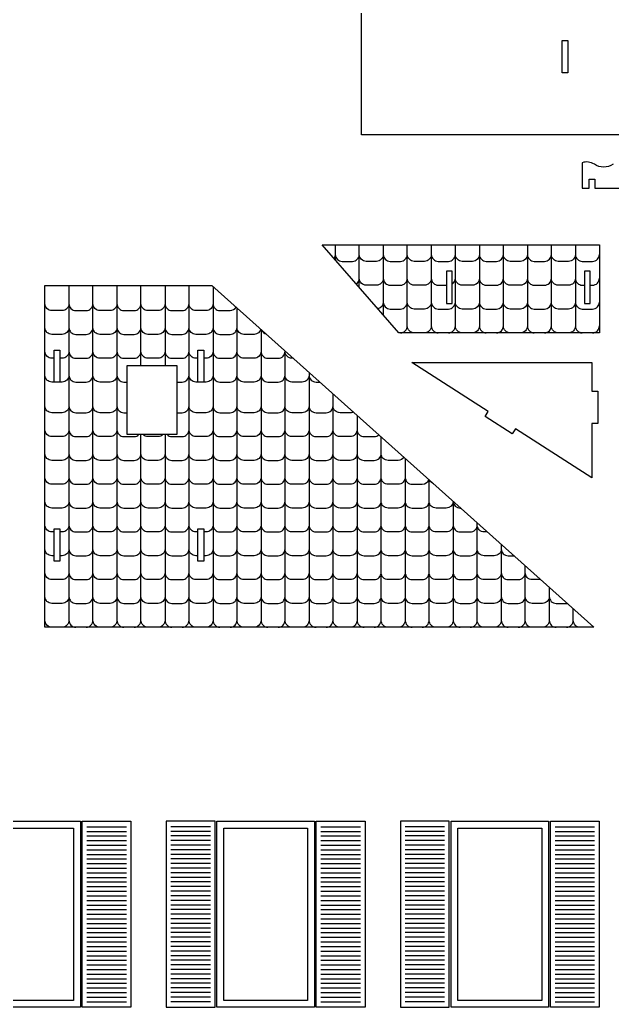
# Model space of a CAD drawing. Extents: x 9461 to 9920, y 969 to 1221.
# Drawn here: x 9688.3 to 9739.8, y 971.7 to 1057.4 of the extents above; entities that cross this region are included whole.
import ezdxf

# ---------------------------------------------------------------- set-up
doc = ezdxf.new("R2010")
doc.units = 0
doc.header["$MEASUREMENT"] = 0
doc.layers.add('LAYER_1', color=18, linetype='CONTINUOUS')

msp = doc.modelspace()

# ---------------------------------------------------------------- linework, layer by layer
at = {"layer": 'LAYER_1'}
for points in [[(9776.814, 1047.442), (9718.021, 1047.442), (9718.021, 1061.953), (9776.814, 1061.953)], [(9735.468, 1055.642), (9735.968, 1055.642), (9735.968, 1052.842), (9735.468, 1052.842)], [(9721.287, 1030.244), (9714.598, 1037.883), (9738.711, 1037.883), (9738.711, 1030.244)], [(9725.911, 1035.589), (9725.411, 1035.589), (9725.411, 1032.789), (9725.911, 1032.789)], [(9737.911, 1035.589), (9737.411, 1035.589), (9737.411, 1032.789), (9737.911, 1032.789)], [(9690.516, 1004.671), (9690.516, 1034.369), (9705.027, 1034.369), (9738.217, 1004.671)], [(9691.316, 1025.949), (9691.316, 1028.749), (9691.816, 1028.749), (9691.816, 1025.949)], [(9703.816, 1025.949), (9703.816, 1028.749), (9704.316, 1028.749), (9704.316, 1025.949)], [(9738.56, 1022.369), (9738.06, 1022.369), (9738.06, 1017.662), (9731.406, 1021.906), (9731.137, 1021.484), (9728.776, 1022.99), (9729.045, 1023.411), (9722.392, 1027.655), (9738.06, 1027.655), (9738.06, 1025.169), (9738.56, 1025.169)], [(9697.649, 1027.394), (9701.982, 1027.394), (9701.982, 1021.404), (9697.649, 1021.404)], [(9691.316, 1013.221), (9691.816, 1013.221), (9691.816, 1010.421), (9691.316, 1010.421)], [(9703.816, 1013.221), (9704.316, 1013.221), (9704.316, 1010.421), (9703.816, 1010.421)], [(9693.592, 987.821), (9693.592, 971.661), (9685.112, 971.661), (9685.112, 987.821)], [(9693.752, 987.821), (9697.992, 987.821), (9697.992, 971.661), (9693.752, 971.661)], [(9705.302, 987.821), (9701.062, 987.821), (9701.062, 971.661), (9705.302, 971.661)], [(9713.942, 987.821), (9713.942, 971.661), (9705.462, 971.661), (9705.462, 987.821)], [(9714.102, 987.821), (9718.342, 987.821), (9718.342, 971.661), (9714.102, 971.661)], [(9725.652, 987.821), (9721.412, 987.821), (9721.412, 971.661), (9725.652, 971.661)], [(9734.292, 987.821), (9734.292, 971.661), (9725.812, 971.661), (9725.812, 987.821)], [(9734.452, 987.821), (9738.692, 987.821), (9738.692, 971.661), (9734.452, 971.661)], [(9685.712, 987.221), (9692.992, 987.221), (9692.992, 972.261), (9685.712, 972.261)], [(9706.062, 987.221), (9713.342, 987.221), (9713.342, 972.261), (9706.062, 972.261)], [(9726.412, 987.221), (9733.692, 987.221), (9733.692, 972.261), (9726.412, 972.261)]]:
    msp.add_lwpolyline(points, close=True, dxfattribs=at)
for points in [[(9739.905, 1044.886, -0.300981), (9738.273, 1044.886, 0.236244), (9737.207, 1045.015), (9737.207, 1042.8), (9737.807, 1042.8), (9737.807, 1043.6), (9738.307, 1043.6), (9738.307, 1042.8), (9749.807, 1042.8)], [(9721.413, 1030.244, 0.414214), (9722.013, 1030.844), (9722.013, 1037.883)], [(9724.1, 1037.883), (9724.1, 1030.844, 0.414214), (9724.7, 1030.244)], [(9726.787, 1030.244, -0.414214), (9726.187, 1030.844), (9726.187, 1037.883)], [(9728.275, 1037.883), (9728.275, 1030.844, 0.414214), (9728.875, 1030.244)], [(9730.962, 1030.244, -0.414214), (9730.362, 1030.844), (9730.362, 1037.883)], [(9732.449, 1037.883), (9732.449, 1030.844, -0.414214), (9731.849, 1030.244)], [(9733.937, 1030.244, 0.414214), (9734.537, 1030.844), (9734.537, 1037.883)], [(9736.624, 1037.883), (9736.624, 1030.844, -0.414214), (9736.024, 1030.244)], [(9715.751, 1037.054, -0.159509), (9715.635, 1036.699)], [(9715.751, 1037.054, 0.414214), (9716.351, 1036.454), (9717.238, 1036.454, 0.414214), (9717.838, 1037.054)], [(9719.926, 1037.054, -0.414214), (9719.326, 1036.454), (9718.438, 1036.454, -0.414214), (9717.838, 1037.054)], [(9719.926, 1037.054, 0.414214), (9720.526, 1036.454), (9721.413, 1036.454, 0.414214), (9722.013, 1037.054)], [(9724.1, 1037.054, -0.414214), (9723.5, 1036.454), (9722.613, 1036.454, -0.414214), (9722.013, 1037.054)], [(9724.1, 1037.054, 0.414214), (9724.7, 1036.454), (9725.587, 1036.454, 0.414214), (9726.187, 1037.054)], [(9728.275, 1037.054, -0.414214), (9727.675, 1036.454), (9726.787, 1036.454, -0.414214), (9726.187, 1037.054)], [(9728.275, 1037.054, 0.414214), (9728.875, 1036.454), (9729.762, 1036.454, 0.414214), (9730.362, 1037.054)], [(9732.449, 1037.054, -0.414214), (9731.849, 1036.454), (9730.962, 1036.454, -0.414214), (9730.362, 1037.054)], [(9732.449, 1037.054, 0.414214), (9733.049, 1036.454), (9733.937, 1036.454, 0.414214), (9734.537, 1037.054)], [(9736.624, 1037.054, -0.414214), (9736.024, 1036.454), (9735.137, 1036.454, -0.414214), (9734.537, 1037.054)], [(9736.624, 1037.054, 0.414214), (9737.224, 1036.454), (9738.111, 1036.454, 0.414214), (9738.711, 1037.054)], [(9717.573, 1034.486, 0.249891), (9717.838, 1034.984)], [(9719.926, 1034.984, -0.414214), (9719.326, 1034.384), (9718.438, 1034.384, -0.414214), (9717.838, 1034.984)], [(9719.926, 1034.984, 0.414214), (9720.526, 1034.384), (9721.413, 1034.384, 0.414214), (9722.013, 1034.984)], [(9724.1, 1034.984, -0.414214), (9723.5, 1034.384), (9722.613, 1034.384, -0.414214), (9722.013, 1034.984)], [(9724.1, 1034.984, 0.414214), (9724.7, 1034.384), (9725.411, 1034.384)], [(9725.911, 1034.478, 0.255564), (9726.187, 1034.984)], [(9728.275, 1034.984, -0.414214), (9727.675, 1034.384), (9726.787, 1034.384, -0.414214), (9726.187, 1034.984)], [(9728.275, 1034.984, 0.414214), (9728.875, 1034.384), (9729.762, 1034.384, 0.414214), (9730.362, 1034.984)], [(9732.449, 1034.984, -0.414214), (9731.849, 1034.384), (9730.962, 1034.384, -0.414214), (9730.362, 1034.984)], [(9732.449, 1034.984, 0.414214), (9733.049, 1034.384), (9733.937, 1034.384, 0.414214), (9734.537, 1034.984)], [(9736.624, 1034.984, -0.414214), (9736.024, 1034.384), (9735.137, 1034.384, -0.414214), (9734.537, 1034.984)], [(9736.624, 1034.984, 0.414214), (9737.224, 1034.384), (9737.411, 1034.384)], [(9737.911, 1034.384), (9738.111, 1034.384, 0.414214), (9738.711, 1034.984)], [(9692.603, 1034.369), (9692.603, 1005.271, 0.414214), (9693.203, 1004.671)], [(9695.29, 1004.671, -0.414214), (9694.69, 1005.271), (9694.69, 1034.369)], [(9696.778, 1034.369), (9696.778, 1005.271, 0.414214), (9697.378, 1004.671)], [(9703.639, 1004.671, -0.414214), (9703.039, 1005.271), (9703.039, 1034.369)], [(9705.127, 1034.28), (9705.127, 1005.271, 0.414214), (9705.727, 1004.671)], [(9692.603, 1032.781, -0.414214), (9692.003, 1032.181), (9691.116, 1032.181, -0.414214), (9690.516, 1032.781)], [(9692.603, 1032.781, 0.414214), (9693.203, 1032.181), (9694.09, 1032.181, 0.414214), (9694.69, 1032.781)], [(9696.778, 1032.781, -0.414214), (9696.178, 1032.181), (9695.29, 1032.181, -0.414214), (9694.69, 1032.781)], [(9696.778, 1032.781, 0.414214), (9697.378, 1032.181), (9698.265, 1032.181, 0.414214), (9698.865, 1032.781)], [(9700.952, 1032.781, -0.414214), (9700.352, 1032.181), (9699.465, 1032.181, -0.414214), (9698.865, 1032.781)], [(9700.952, 1032.781, 0.414214), (9701.552, 1032.181), (9702.439, 1032.181, 0.414214), (9703.039, 1032.781)], [(9705.127, 1032.781, -0.414214), (9704.527, 1032.181), (9703.639, 1032.181, -0.414214), (9703.039, 1032.781)], [(9705.127, 1032.781, 0.414214), (9705.727, 1032.181), (9706.614, 1032.181, 0.26914), (9707.135, 1032.483)], [(9719.926, 1032.914, -0.349089), (9719.461, 1032.329)], [(9719.926, 1032.914, 0.414214), (9720.526, 1032.314), (9721.413, 1032.314, 0.414214), (9722.013, 1032.914)], [(9724.1, 1032.914, -0.414214), (9723.5, 1032.314), (9722.613, 1032.314, -0.414214), (9722.013, 1032.914)], [(9724.1, 1032.914, 0.414214), (9724.7, 1032.314), (9725.587, 1032.314, 0.414214), (9726.187, 1032.914)], [(9728.275, 1032.914, -0.414214), (9727.675, 1032.314), (9726.787, 1032.314, -0.414214), (9726.187, 1032.914)], [(9728.275, 1032.914, 0.414214), (9728.875, 1032.314), (9729.762, 1032.314, 0.414214), (9730.362, 1032.914)], [(9732.449, 1032.914, -0.414214), (9731.849, 1032.314), (9730.962, 1032.314, -0.414214), (9730.362, 1032.914)], [(9732.449, 1032.914, 0.414214), (9733.049, 1032.314), (9733.937, 1032.314, 0.414214), (9734.537, 1032.914)], [(9736.624, 1032.914, -0.414214), (9736.024, 1032.314), (9735.137, 1032.314, -0.414214), (9734.537, 1032.914)], [(9736.624, 1032.914, 0.414214), (9737.224, 1032.314), (9738.111, 1032.314, 0.414214), (9738.711, 1032.914)], [(9706.614, 1004.671, 0.414214), (9707.214, 1005.271), (9707.214, 1032.412)], [(9692.603, 1030.711, -0.414214), (9692.003, 1030.111), (9691.116, 1030.111, -0.414214), (9690.516, 1030.711)], [(9692.603, 1030.711, 0.414214), (9693.203, 1030.111), (9694.09, 1030.111, 0.414214), (9694.69, 1030.711)], [(9696.778, 1030.711, -0.414214), (9696.178, 1030.111), (9695.29, 1030.111, -0.414214), (9694.69, 1030.711)], [(9696.778, 1030.711, 0.414214), (9697.378, 1030.111), (9698.265, 1030.111, 0.414214), (9698.865, 1030.711)], [(9700.952, 1030.711, -0.414214), (9700.352, 1030.111), (9699.465, 1030.111, -0.414214), (9698.865, 1030.711)], [(9700.952, 1030.711, 0.414214), (9701.552, 1030.111), (9702.439, 1030.111, 0.414214), (9703.039, 1030.711)], [(9705.127, 1030.711, -0.414214), (9704.527, 1030.111), (9703.639, 1030.111, -0.414214), (9703.039, 1030.711)], [(9705.127, 1030.711, 0.414214), (9705.727, 1030.111), (9706.614, 1030.111, 0.414214), (9707.214, 1030.711)], [(9709.282, 1030.561, -0.342363), (9708.701, 1030.111), (9707.814, 1030.111, -0.414214), (9707.214, 1030.711)], [(9709.301, 1030.544), (9709.301, 1005.271, 0.414214), (9709.901, 1004.671)], [(9709.334, 1030.515, 0.260244), (9709.77, 1030.125)], [(9722.613, 1030.244, -0.414214), (9722.013, 1030.844)], [(9724.1, 1030.844, -0.414214), (9723.5, 1030.244)], [(9725.587, 1030.244, 0.414214), (9726.187, 1030.844)], [(9728.275, 1030.844, -0.414214), (9727.675, 1030.244)], [(9729.762, 1030.244, 0.414214), (9730.362, 1030.844)], [(9732.449, 1030.844, 0.414214), (9733.049, 1030.244)], [(9735.137, 1030.244, -0.414214), (9734.537, 1030.844)], [(9736.624, 1030.844, 0.414214), (9737.224, 1030.244)], [(9738.111, 1030.244, 0.414214), (9738.711, 1030.844)], [(9691.316, 1028.041), (9691.116, 1028.041, -0.414214), (9690.516, 1028.641)], [(9692.603, 1028.641, -0.414214), (9692.003, 1028.041), (9691.816, 1028.041)], [(9692.603, 1028.641, 0.414214), (9693.203, 1028.041), (9694.09, 1028.041, 0.414214), (9694.69, 1028.641)], [(9696.778, 1028.641, -0.414214), (9696.178, 1028.041), (9695.29, 1028.041, -0.414214), (9694.69, 1028.641)], [(9696.778, 1028.641, 0.414214), (9697.378, 1028.041), (9698.265, 1028.041, 0.414214), (9698.865, 1028.641)], [(9700.952, 1028.641, -0.414214), (9700.352, 1028.041), (9699.465, 1028.041, -0.414214), (9698.865, 1028.641)], [(9700.952, 1028.641, 0.414214), (9701.552, 1028.041), (9702.439, 1028.041, 0.414214), (9703.039, 1028.641)], [(9703.816, 1028.041), (9703.639, 1028.041, -0.414214), (9703.039, 1028.641)], [(9705.127, 1028.641, -0.414214), (9704.527, 1028.041), (9704.316, 1028.041)], [(9705.127, 1028.641, 0.414214), (9705.727, 1028.041), (9706.614, 1028.041, 0.414214), (9707.214, 1028.641)], [(9709.301, 1028.641, -0.414214), (9708.701, 1028.041), (9707.814, 1028.041, -0.414214), (9707.214, 1028.641)], [(9709.301, 1028.641, 0.414214), (9709.901, 1028.041), (9710.789, 1028.041, 0.414214), (9711.389, 1028.641)], [(9710.789, 1004.671, 0.414214), (9711.389, 1005.271), (9711.389, 1028.677)], [(9712.1, 1028.041), (9711.989, 1028.041, -0.414214), (9711.389, 1028.641)], [(9713.476, 1026.809), (9713.476, 1005.271, -0.414214), (9712.876, 1004.671)], [(9691.316, 1025.971), (9691.116, 1025.971, -0.414214), (9690.516, 1026.571)], [(9692.603, 1026.571, -0.414214), (9692.003, 1025.971), (9691.816, 1025.971)], [(9692.603, 1026.571, 0.414214), (9693.203, 1025.971), (9694.09, 1025.971, 0.414214), (9694.69, 1026.571)], [(9696.778, 1026.571, -0.414214), (9696.178, 1025.971), (9695.29, 1025.971, -0.414214), (9694.69, 1026.571)], [(9696.778, 1026.571, 0.414214), (9697.378, 1025.971), (9697.649, 1025.971)], [(9701.982, 1025.971), (9702.439, 1025.971, 0.414214), (9703.039, 1026.571)], [(9703.816, 1025.971), (9703.639, 1025.971, -0.414214), (9703.039, 1026.571)], [(9705.127, 1026.571, -0.414214), (9704.527, 1025.971), (9704.316, 1025.971)], [(9705.127, 1026.571, 0.414214), (9705.727, 1025.971), (9706.614, 1025.971, 0.414214), (9707.214, 1026.571)], [(9709.301, 1026.571, -0.414214), (9708.701, 1025.971), (9707.814, 1025.971, -0.414214), (9707.214, 1026.571)], [(9709.301, 1026.571, 0.414214), (9709.901, 1025.971), (9710.789, 1025.971, 0.414214), (9711.389, 1026.571)], [(9713.476, 1026.571, -0.414214), (9712.876, 1025.971), (9711.989, 1025.971, -0.414214), (9711.389, 1026.571)], [(9713.476, 1026.571, 0.414214), (9714.076, 1025.971), (9714.413, 1025.971)], [(9714.963, 1004.671, 0.414214), (9715.563, 1005.271), (9715.563, 1024.941)], [(9692.603, 1023.901, -0.414214), (9692.003, 1023.301), (9691.116, 1023.301, -0.414214), (9690.516, 1023.901)], [(9692.603, 1023.901, 0.414214), (9693.203, 1023.301), (9694.09, 1023.301, 0.414214), (9694.69, 1023.901)], [(9696.778, 1023.901, -0.414214), (9696.178, 1023.301), (9695.29, 1023.301, -0.414214), (9694.69, 1023.901)], [(9696.778, 1023.901, 0.414214), (9697.378, 1023.301), (9697.649, 1023.301)], [(9701.982, 1023.301), (9702.439, 1023.301, 0.414214), (9703.039, 1023.901)], [(9705.127, 1023.901, -0.414214), (9704.527, 1023.301), (9703.639, 1023.301, -0.414214), (9703.039, 1023.901)], [(9705.127, 1023.901, 0.414214), (9705.727, 1023.301), (9706.614, 1023.301, 0.414214), (9707.214, 1023.901)], [(9709.301, 1023.901, -0.414214), (9708.701, 1023.301), (9707.814, 1023.301, -0.414214), (9707.214, 1023.901)], [(9709.301, 1023.901, 0.414214), (9709.901, 1023.301), (9710.789, 1023.301, 0.414214), (9711.389, 1023.901)], [(9713.476, 1023.901, -0.414214), (9712.876, 1023.301), (9711.989, 1023.301, -0.414214), (9711.389, 1023.901)], [(9713.476, 1023.901, 0.414214), (9714.076, 1023.301), (9714.963, 1023.301, 0.414214), (9715.563, 1023.901)], [(9717.323, 1023.366, -0.118653), (9717.05, 1023.301), (9716.163, 1023.301, -0.414214), (9715.563, 1023.901)], [(9717.65, 1023.074), (9717.65, 1005.271, 0.414214), (9718.25, 1004.671)], [(9692.603, 1021.831, -0.414214), (9692.003, 1021.231), (9691.116, 1021.231, -0.414214), (9690.516, 1021.831)], [(9692.603, 1021.831, 0.414214), (9693.203, 1021.231), (9694.09, 1021.231, 0.414214), (9694.69, 1021.831)], [(9696.778, 1021.831, -0.414214), (9696.178, 1021.231), (9695.29, 1021.231, -0.414214), (9694.69, 1021.831)], [(9696.778, 1021.831, 0.414214), (9697.378, 1021.231), (9698.265, 1021.231, 0.197346), (9698.687, 1021.404)], [(9701.13, 1021.404, 0.197346), (9701.552, 1021.231), (9702.439, 1021.231, 0.414214), (9703.039, 1021.831)], [(9705.127, 1021.831, -0.414214), (9704.527, 1021.231), (9703.639, 1021.231, -0.414214), (9703.039, 1021.831)], [(9705.127, 1021.831, 0.414214), (9705.727, 1021.231), (9706.614, 1021.231, 0.414214), (9707.214, 1021.831)], [(9709.301, 1021.831, -0.414214), (9708.701, 1021.231), (9707.814, 1021.231, -0.414214), (9707.214, 1021.831)], [(9709.301, 1021.831, 0.414214), (9709.901, 1021.231), (9710.789, 1021.231, 0.414214), (9711.389, 1021.831)], [(9713.476, 1021.831, -0.414214), (9712.876, 1021.231), (9711.989, 1021.231, -0.414214), (9711.389, 1021.831)], [(9713.476, 1021.831, 0.414214), (9714.076, 1021.231), (9714.963, 1021.231, 0.414214), (9715.563, 1021.831)], [(9717.65, 1021.831, -0.414214), (9717.05, 1021.231), (9716.163, 1021.231, -0.414214), (9715.563, 1021.831)], [(9717.65, 1021.831, 0.414214), (9718.25, 1021.231), (9719.138, 1021.231, 0.185005), (9719.539, 1021.384)], [(9699.465, 1004.671, -0.414214), (9698.865, 1005.271), (9698.865, 1021.404)], [(9700.774, 1021.404, -0.197346), (9700.352, 1021.231), (9699.465, 1021.231, -0.197346), (9699.043, 1021.404)], [(9700.952, 1021.404), (9700.952, 1005.271, 0.414214), (9701.552, 1004.671)], [(9720.338, 1004.671, -0.414214), (9719.738, 1005.271), (9719.738, 1021.206)], [(9692.603, 1019.761, -0.414214), (9692.003, 1019.161), (9691.116, 1019.161, -0.414214), (9690.516, 1019.761)], [(9692.603, 1019.761, 0.414214), (9693.203, 1019.161), (9694.09, 1019.161, 0.414214), (9694.69, 1019.761)], [(9696.778, 1019.761, -0.414214), (9696.178, 1019.161), (9695.29, 1019.161, -0.414214), (9694.69, 1019.761)], [(9696.778, 1019.761, 0.414214), (9697.378, 1019.161), (9698.265, 1019.161, 0.414214), (9698.865, 1019.761)], [(9700.952, 1019.761, -0.414214), (9700.352, 1019.161), (9699.465, 1019.161, -0.414214), (9698.865, 1019.761)], [(9700.952, 1019.761, 0.414214), (9701.552, 1019.161), (9702.439, 1019.161, 0.414214), (9703.039, 1019.761)], [(9705.127, 1019.761, -0.414214), (9704.527, 1019.161), (9703.639, 1019.161, -0.414214), (9703.039, 1019.761)], [(9705.127, 1019.761, 0.414214), (9705.727, 1019.161), (9706.614, 1019.161, 0.414214), (9707.214, 1019.761)], [(9709.301, 1019.761, -0.414214), (9708.701, 1019.161), (9707.814, 1019.161, -0.414214), (9707.214, 1019.761)], [(9709.301, 1019.761, 0.414214), (9709.901, 1019.161), (9710.789, 1019.161, 0.414214), (9711.389, 1019.761)], [(9713.476, 1019.761, -0.414214), (9712.876, 1019.161), (9711.989, 1019.161, -0.414214), (9711.389, 1019.761)], [(9713.476, 1019.761, 0.414214), (9714.076, 1019.161), (9714.963, 1019.161, 0.414214), (9715.563, 1019.761)], [(9717.65, 1019.761, -0.414214), (9717.05, 1019.161), (9716.163, 1019.161, -0.414214), (9715.563, 1019.761)], [(9717.65, 1019.761, 0.414214), (9718.25, 1019.161), (9719.138, 1019.161, 0.414214), (9719.738, 1019.761)], [(9721.725, 1019.428, -0.251013), (9721.225, 1019.161), (9720.338, 1019.161, -0.414214), (9719.738, 1019.761)], [(9721.825, 1019.338), (9721.825, 1005.271, -0.414214), (9721.225, 1004.671)], [(9692.603, 1017.691, -0.414214), (9692.003, 1017.091), (9691.116, 1017.091, -0.414214), (9690.516, 1017.691)], [(9692.603, 1017.691, 0.414214), (9693.203, 1017.091), (9694.09, 1017.091, 0.414214), (9694.69, 1017.691)], [(9696.778, 1017.691, -0.414214), (9696.178, 1017.091), (9695.29, 1017.091, -0.414214), (9694.69, 1017.691)], [(9696.778, 1017.691, 0.414214), (9697.378, 1017.091), (9698.265, 1017.091, 0.414214), (9698.865, 1017.691)], [(9700.952, 1017.691, -0.414214), (9700.352, 1017.091), (9699.465, 1017.091, -0.414214), (9698.865, 1017.691)], [(9700.952, 1017.691, 0.414214), (9701.552, 1017.091), (9702.439, 1017.091, 0.414214), (9703.039, 1017.691)], [(9705.127, 1017.691, -0.414214), (9704.527, 1017.091), (9703.639, 1017.091, -0.414214), (9703.039, 1017.691)], [(9705.127, 1017.691, 0.414214), (9705.727, 1017.091), (9706.614, 1017.091, 0.414214), (9707.214, 1017.691)], [(9709.301, 1017.691, -0.414214), (9708.701, 1017.091), (9707.814, 1017.091, -0.414214), (9707.214, 1017.691)], [(9709.301, 1017.691, 0.414214), (9709.901, 1017.091), (9710.789, 1017.091, 0.414214), (9711.389, 1017.691)], [(9713.476, 1017.691, -0.414214), (9712.876, 1017.091), (9711.989, 1017.091, -0.414214), (9711.389, 1017.691)], [(9713.476, 1017.691, 0.414214), (9714.076, 1017.091), (9714.963, 1017.091, 0.414214), (9715.563, 1017.691)], [(9717.65, 1017.691, -0.414214), (9717.05, 1017.091), (9716.163, 1017.091, -0.414214), (9715.563, 1017.691)], [(9717.65, 1017.691, 0.414214), (9718.25, 1017.091), (9719.138, 1017.091, 0.414214), (9719.738, 1017.691)], [(9721.825, 1017.691, -0.414214), (9721.225, 1017.091), (9720.338, 1017.091, -0.414214), (9719.738, 1017.691)], [(9721.825, 1017.691, 0.414214), (9722.425, 1017.091), (9723.312, 1017.091, 0.321837), (9723.881, 1017.499)], [(9723.312, 1004.671, 0.414214), (9723.912, 1005.271), (9723.912, 1017.471)], [(9724.289, 1017.134, -0.175897), (9723.984, 1017.407)], [(9692.603, 1015.621, -0.414214), (9692.003, 1015.021), (9691.116, 1015.021, -0.414214), (9690.516, 1015.621)], [(9692.603, 1015.621, 0.414214), (9693.203, 1015.021), (9694.09, 1015.021, 0.414214), (9694.69, 1015.621)], [(9696.778, 1015.621, -0.414214), (9696.178, 1015.021), (9695.29, 1015.021, -0.414214), (9694.69, 1015.621)], [(9696.778, 1015.621, 0.414214), (9697.378, 1015.021), (9698.265, 1015.021, 0.414214), (9698.865, 1015.621)], [(9700.952, 1015.621, -0.414214), (9700.352, 1015.021), (9699.465, 1015.021, -0.414214), (9698.865, 1015.621)], [(9700.952, 1015.621, 0.414214), (9701.552, 1015.021), (9702.439, 1015.021, 0.414214), (9703.039, 1015.621)], [(9705.127, 1015.621, -0.414214), (9704.527, 1015.021), (9703.639, 1015.021, -0.414214), (9703.039, 1015.621)], [(9705.127, 1015.621, 0.414214), (9705.727, 1015.021), (9706.614, 1015.021, 0.414214), (9707.214, 1015.621)], [(9709.301, 1015.621, -0.414214), (9708.701, 1015.021), (9707.814, 1015.021, -0.414214), (9707.214, 1015.621)], [(9709.301, 1015.621, 0.414214), (9709.901, 1015.021), (9710.789, 1015.021, 0.414214), (9711.389, 1015.621)], [(9713.476, 1015.621, -0.414214), (9712.876, 1015.021), (9711.989, 1015.021, -0.414214), (9711.389, 1015.621)], [(9713.476, 1015.621, 0.414214), (9714.076, 1015.021), (9714.963, 1015.021, 0.414214), (9715.563, 1015.621)], [(9717.65, 1015.621, -0.414214), (9717.05, 1015.021), (9716.163, 1015.021, -0.414214), (9715.563, 1015.621)], [(9717.65, 1015.621, 0.414214), (9718.25, 1015.021), (9719.138, 1015.021, 0.414214), (9719.738, 1015.621)], [(9721.825, 1015.621, -0.414214), (9721.225, 1015.021), (9720.338, 1015.021, -0.414214), (9719.738, 1015.621)], [(9721.825, 1015.621, 0.414214), (9722.425, 1015.021), (9723.312, 1015.021, 0.414214), (9723.912, 1015.621)], [(9725.999, 1015.603, -0.405747), (9725.4, 1015.021), (9724.512, 1015.021, -0.414214), (9723.912, 1015.621)], [(9726, 1015.621), (9726, 1005.271, 0.414214), (9726.6, 1004.671)], [(9726, 1015.603, 0.405523), (9726.6, 1015.021), (9726.651, 1015.021)], [(9691.316, 1012.951), (9691.116, 1012.951, -0.414214), (9690.516, 1013.551)], [(9692.603, 1013.551, -0.414214), (9692.003, 1012.951), (9691.816, 1012.951)], [(9692.603, 1013.551, 0.414214), (9693.203, 1012.951), (9694.09, 1012.951, 0.414214), (9694.69, 1013.551)], [(9696.778, 1013.551, -0.414214), (9696.178, 1012.951), (9695.29, 1012.951, -0.414214), (9694.69, 1013.551)], [(9696.778, 1013.551, 0.414214), (9697.378, 1012.951), (9698.265, 1012.951, 0.414214), (9698.865, 1013.551)], [(9700.952, 1013.551, -0.414214), (9700.352, 1012.951), (9699.465, 1012.951, -0.414214), (9698.865, 1013.551)], [(9700.952, 1013.551, 0.414214), (9701.552, 1012.951), (9702.439, 1012.951, 0.414214), (9703.039, 1013.551)], [(9703.816, 1012.951), (9703.639, 1012.951, -0.414214), (9703.039, 1013.551)], [(9705.127, 1013.551, -0.414214), (9704.527, 1012.951), (9704.316, 1012.951)], [(9705.127, 1013.551, 0.414214), (9705.727, 1012.951), (9706.614, 1012.951, 0.414214), (9707.214, 1013.551)], [(9709.301, 1013.551, -0.414214), (9708.701, 1012.951), (9707.814, 1012.951, -0.414214), (9707.214, 1013.551)], [(9709.301, 1013.551, 0.414214), (9709.901, 1012.951), (9710.789, 1012.951, 0.414214), (9711.389, 1013.551)], [(9713.476, 1013.551, -0.414214), (9712.876, 1012.951), (9711.989, 1012.951, -0.414214), (9711.389, 1013.551)], [(9713.476, 1013.551, 0.414214), (9714.076, 1012.951), (9714.963, 1012.951, 0.414214), (9715.563, 1013.551)], [(9717.65, 1013.551, -0.414214), (9717.05, 1012.951), (9716.163, 1012.951, -0.414214), (9715.563, 1013.551)], [(9717.65, 1013.551, 0.414214), (9718.25, 1012.951), (9719.138, 1012.951, 0.414214), (9719.738, 1013.551)], [(9721.825, 1013.551, -0.414214), (9721.225, 1012.951), (9720.338, 1012.951, -0.414214), (9719.738, 1013.551)], [(9721.825, 1013.551, 0.414214), (9722.425, 1012.951), (9723.312, 1012.951, 0.414214), (9723.912, 1013.551)], [(9726, 1013.551, -0.414214), (9725.4, 1012.951), (9724.512, 1012.951, -0.414214), (9723.912, 1013.551)], [(9726, 1013.551, 0.414214), (9726.6, 1012.951), (9727.487, 1012.951, 0.414214), (9728.087, 1013.551)], [(9727.487, 1004.671, 0.414214), (9728.087, 1005.271), (9728.087, 1013.735)], [(9728.964, 1012.951), (9728.687, 1012.951, -0.414214), (9728.087, 1013.551)], [(9691.316, 1010.881), (9691.116, 1010.881, -0.414214), (9690.516, 1011.481)], [(9692.603, 1011.481, -0.414214), (9692.003, 1010.881), (9691.816, 1010.881)], [(9692.603, 1011.481, 0.414214), (9693.203, 1010.881), (9694.09, 1010.881, 0.414214), (9694.69, 1011.481)], [(9696.778, 1011.481, -0.414214), (9696.178, 1010.881), (9695.29, 1010.881, -0.414214), (9694.69, 1011.481)], [(9696.778, 1011.481, 0.414214), (9697.378, 1010.881), (9698.265, 1010.881, 0.414214), (9698.865, 1011.481)], [(9700.952, 1011.481, -0.414214), (9700.352, 1010.881), (9699.465, 1010.881, -0.414214), (9698.865, 1011.481)], [(9700.952, 1011.481, 0.414214), (9701.552, 1010.881), (9702.439, 1010.881, 0.414214), (9703.039, 1011.481)], [(9703.816, 1010.881), (9703.639, 1010.881, -0.414214), (9703.039, 1011.481)], [(9705.127, 1011.481, -0.414214), (9704.527, 1010.881), (9704.316, 1010.881)], [(9705.127, 1011.481, 0.414214), (9705.727, 1010.881), (9706.614, 1010.881, 0.414214), (9707.214, 1011.481)], [(9709.301, 1011.481, -0.414214), (9708.701, 1010.881), (9707.814, 1010.881, -0.414214), (9707.214, 1011.481)], [(9709.301, 1011.481, 0.414214), (9709.901, 1010.881), (9710.789, 1010.881, 0.414214), (9711.389, 1011.481)], [(9713.476, 1011.481, -0.414214), (9712.876, 1010.881), (9711.989, 1010.881, -0.414214), (9711.389, 1011.481)], [(9713.476, 1011.481, 0.414214), (9714.076, 1010.881), (9714.963, 1010.881, 0.414214), (9715.563, 1011.481)], [(9717.65, 1011.481, -0.414214), (9717.05, 1010.881), (9716.163, 1010.881, -0.414214), (9715.563, 1011.481)], [(9717.65, 1011.481, 0.414214), (9718.25, 1010.881), (9719.138, 1010.881, 0.414214), (9719.738, 1011.481)], [(9721.825, 1011.481, -0.414214), (9721.225, 1010.881), (9720.338, 1010.881, -0.414214), (9719.738, 1011.481)], [(9721.825, 1011.481, 0.414214), (9722.425, 1010.881), (9723.312, 1010.881, 0.414214), (9723.912, 1011.481)], [(9726, 1011.481, -0.414214), (9725.4, 1010.881), (9724.512, 1010.881, -0.414214), (9723.912, 1011.481)], [(9726, 1011.481, 0.414214), (9726.6, 1010.881), (9727.487, 1010.881, 0.414214), (9728.087, 1011.481)], [(9730.174, 1011.481, -0.414214), (9729.574, 1010.881), (9728.687, 1010.881, -0.414214), (9728.087, 1011.481)], [(9730.174, 1011.868), (9730.174, 1005.271, -0.414214), (9729.574, 1004.671)], [(9730.174, 1011.481, 0.414214), (9730.774, 1010.881), (9731.277, 1010.881)], [(9731.662, 1004.671, 0.414214), (9732.262, 1005.271), (9732.262, 1010)], [(9692.603, 1009.411, -0.414214), (9692.003, 1008.811), (9691.116, 1008.811, -0.414214), (9690.516, 1009.411)], [(9692.603, 1009.411, 0.414214), (9693.203, 1008.811), (9694.09, 1008.811, 0.414214), (9694.69, 1009.411)], [(9696.778, 1009.411, -0.414214), (9696.178, 1008.811), (9695.29, 1008.811, -0.414214), (9694.69, 1009.411)], [(9696.778, 1009.411, 0.414214), (9697.378, 1008.811), (9698.265, 1008.811, 0.414214), (9698.865, 1009.411)], [(9700.952, 1009.411, -0.414214), (9700.352, 1008.811), (9699.465, 1008.811, -0.414214), (9698.865, 1009.411)], [(9700.952, 1009.411, 0.414214), (9701.552, 1008.811), (9702.439, 1008.811, 0.414214), (9703.039, 1009.411)], [(9705.127, 1009.411, -0.414214), (9704.527, 1008.811), (9703.639, 1008.811, -0.414214), (9703.039, 1009.411)], [(9705.127, 1009.411, 0.414214), (9705.727, 1008.811), (9706.614, 1008.811, 0.414214), (9707.214, 1009.411)], [(9709.301, 1009.411, -0.414214), (9708.701, 1008.811), (9707.814, 1008.811, -0.414214), (9707.214, 1009.411)], [(9709.301, 1009.411, 0.414214), (9709.901, 1008.811), (9710.789, 1008.811, 0.414214), (9711.389, 1009.411)], [(9713.476, 1009.411, -0.414214), (9712.876, 1008.811), (9711.989, 1008.811, -0.414214), (9711.389, 1009.411)], [(9713.476, 1009.411, 0.414214), (9714.076, 1008.811), (9714.963, 1008.811, 0.414214), (9715.563, 1009.411)], [(9717.65, 1009.411, -0.414214), (9717.05, 1008.811), (9716.163, 1008.811, -0.414214), (9715.563, 1009.411)], [(9717.65, 1009.411, 0.414214), (9718.25, 1008.811), (9719.138, 1008.811, 0.414214), (9719.738, 1009.411)], [(9721.825, 1009.411, -0.414214), (9721.225, 1008.811), (9720.338, 1008.811, -0.414214), (9719.738, 1009.411)], [(9721.825, 1009.411, 0.414214), (9722.425, 1008.811), (9723.312, 1008.811, 0.414214), (9723.912, 1009.411)], [(9726, 1009.411, -0.414214), (9725.4, 1008.811), (9724.512, 1008.811, -0.414214), (9723.912, 1009.411)], [(9726, 1009.411, 0.414214), (9726.6, 1008.811), (9727.487, 1008.811, 0.414214), (9728.087, 1009.411)], [(9730.174, 1009.411, -0.414214), (9729.574, 1008.811), (9728.687, 1008.811, -0.414214), (9728.087, 1009.411)], [(9730.174, 1009.411, 0.414214), (9730.774, 1008.811), (9731.662, 1008.811, 0.414214), (9732.262, 1009.411)], [(9733.591, 1008.811), (9732.862, 1008.811, -0.414214), (9732.262, 1009.411)], [(9734.349, 1008.132), (9734.349, 1005.271, 0.414214), (9734.949, 1004.671)], [(9692.603, 1007.341, -0.414214), (9692.003, 1006.741), (9691.116, 1006.741, -0.414214), (9690.516, 1007.341)], [(9692.603, 1007.341, 0.414214), (9693.203, 1006.741), (9694.09, 1006.741, 0.414214), (9694.69, 1007.341)], [(9696.778, 1007.341, -0.414214), (9696.178, 1006.741), (9695.29, 1006.741, -0.414214), (9694.69, 1007.341)], [(9696.778, 1007.341, 0.414214), (9697.378, 1006.741), (9698.265, 1006.741, 0.414214), (9698.865, 1007.341)], [(9700.952, 1007.341, -0.414214), (9700.352, 1006.741), (9699.465, 1006.741, -0.414214), (9698.865, 1007.341)], [(9700.952, 1007.341, 0.414214), (9701.552, 1006.741), (9702.439, 1006.741, 0.414214), (9703.039, 1007.341)], [(9705.127, 1007.341, -0.414214), (9704.527, 1006.741), (9703.639, 1006.741, -0.414214), (9703.039, 1007.341)], [(9705.127, 1007.341, 0.414214), (9705.727, 1006.741), (9706.614, 1006.741, 0.414214), (9707.214, 1007.341)], [(9709.301, 1007.341, -0.414214), (9708.701, 1006.741), (9707.814, 1006.741, -0.414214), (9707.214, 1007.341)], [(9709.301, 1007.341, 0.414214), (9709.901, 1006.741), (9710.789, 1006.741, 0.414214), (9711.389, 1007.341)], [(9713.476, 1007.341, -0.414214), (9712.876, 1006.741), (9711.989, 1006.741, -0.414214), (9711.389, 1007.341)], [(9713.476, 1007.341, 0.414214), (9714.076, 1006.741), (9714.963, 1006.741, 0.414214), (9715.563, 1007.341)], [(9717.65, 1007.341, -0.414214), (9717.05, 1006.741), (9716.163, 1006.741, -0.414214), (9715.563, 1007.341)], [(9717.65, 1007.341, 0.414214), (9718.25, 1006.741), (9719.138, 1006.741, 0.414214), (9719.738, 1007.341)], [(9721.825, 1007.341, -0.414214), (9721.225, 1006.741), (9720.338, 1006.741, -0.414214), (9719.738, 1007.341)], [(9721.825, 1007.341, 0.414214), (9722.425, 1006.741), (9723.312, 1006.741, 0.414214), (9723.912, 1007.341)], [(9726, 1007.341, -0.414214), (9725.4, 1006.741), (9724.512, 1006.741, -0.414214), (9723.912, 1007.341)], [(9726, 1007.341, 0.414214), (9726.6, 1006.741), (9727.487, 1006.741, 0.414214), (9728.087, 1007.341)], [(9730.174, 1007.341, -0.414214), (9729.574, 1006.741), (9728.687, 1006.741, -0.414214), (9728.087, 1007.341)], [(9730.174, 1007.341, 0.414214), (9730.774, 1006.741), (9731.662, 1006.741, 0.414214), (9732.262, 1007.341)], [(9734.349, 1007.341, -0.414214), (9733.749, 1006.741), (9732.862, 1006.741, -0.414214), (9732.262, 1007.341)], [(9734.349, 1007.341, 0.414214), (9734.949, 1006.741), (9735.836, 1006.741, 0.026777), (9735.9, 1006.744)], [(9737.036, 1004.671, -0.414214), (9736.436, 1005.271), (9736.436, 1006.265)], [(9691.116, 1004.671, -0.414214), (9690.516, 1005.271)], [(9692.603, 1005.271, -0.414214), (9692.003, 1004.671)], [(9694.09, 1004.671, 0.414214), (9694.69, 1005.271)], [(9696.778, 1005.271, -0.414214), (9696.178, 1004.671)], [(9698.265, 1004.671, 0.414214), (9698.865, 1005.271)], [(9700.952, 1005.271, -0.414214), (9700.352, 1004.671)], [(9702.439, 1004.671, 0.414214), (9703.039, 1005.271)], [(9705.127, 1005.271, -0.414214), (9704.527, 1004.671)], [(9707.814, 1004.671, -0.414214), (9707.214, 1005.271)], [(9709.301, 1005.271, -0.414214), (9708.701, 1004.671)], [(9711.989, 1004.671, -0.414214), (9711.389, 1005.271)], [(9713.476, 1005.271, 0.414214), (9714.076, 1004.671)], [(9716.163, 1004.671, -0.414214), (9715.563, 1005.271)], [(9717.65, 1005.271, -0.414214), (9717.05, 1004.671)], [(9719.138, 1004.671, 0.414214), (9719.738, 1005.271)], [(9721.825, 1005.271, 0.414214), (9722.425, 1004.671)], [(9724.512, 1004.671, -0.414214), (9723.912, 1005.271)], [(9726, 1005.271, -0.414214), (9725.4, 1004.671)], [(9728.687, 1004.671, -0.414214), (9728.087, 1005.271)], [(9730.174, 1005.271, 0.414214), (9730.774, 1004.671)], [(9732.862, 1004.671, -0.414214), (9732.262, 1005.271)], [(9734.349, 1005.271, -0.414214), (9733.749, 1004.671)], [(9735.836, 1004.671, 0.414214), (9736.436, 1005.271)], [(9738.162, 1004.72, -0.102653), (9737.923, 1004.671)]]:
    msp.add_lwpolyline(points, format="xyb", dxfattribs=at)
for points in [[(9715.751, 1037.883), (9715.751, 1036.566)], [(9717.838, 1034.182), (9717.838, 1037.883)], [(9719.926, 1037.883), (9719.926, 1031.798)], [(9698.865, 1027.394), (9698.865, 1034.369)], [(9700.952, 1034.369), (9700.952, 1027.394)], [(9694.152, 987.341), (9697.592, 987.341)], [(9704.902, 987.341), (9701.462, 987.341)], [(9714.502, 987.341), (9717.942, 987.341)], [(9725.252, 987.341), (9721.812, 987.341)], [(9734.852, 987.341), (9738.292, 987.341)], [(9694.152, 986.941), (9697.592, 986.941)], [(9694.152, 986.541), (9697.592, 986.541)], [(9704.902, 986.941), (9701.462, 986.941)], [(9704.902, 986.541), (9701.462, 986.541)], [(9714.502, 986.941), (9717.942, 986.941)], [(9714.502, 986.541), (9717.942, 986.541)], [(9725.252, 986.941), (9721.812, 986.941)], [(9725.252, 986.541), (9721.812, 986.541)], [(9734.852, 986.941), (9738.292, 986.941)], [(9734.852, 986.541), (9738.292, 986.541)], [(9694.152, 986.141), (9697.592, 986.141)], [(9694.152, 985.741), (9697.592, 985.741)], [(9704.902, 986.141), (9701.462, 986.141)], [(9704.902, 985.741), (9701.462, 985.741)], [(9714.502, 986.141), (9717.942, 986.141)], [(9714.502, 985.741), (9717.942, 985.741)], [(9725.252, 986.141), (9721.812, 986.141)], [(9725.252, 985.741), (9721.812, 985.741)], [(9734.852, 986.141), (9738.292, 986.141)], [(9734.852, 985.741), (9738.292, 985.741)], [(9694.152, 985.341), (9697.592, 985.341)], [(9694.152, 984.941), (9697.592, 984.941)], [(9704.902, 985.341), (9701.462, 985.341)], [(9704.902, 984.941), (9701.462, 984.941)], [(9714.502, 985.341), (9717.942, 985.341)], [(9714.502, 984.941), (9717.942, 984.941)], [(9725.252, 985.341), (9721.812, 985.341)], [(9725.252, 984.941), (9721.812, 984.941)], [(9734.852, 985.341), (9738.292, 985.341)], [(9734.852, 984.941), (9738.292, 984.941)], [(9694.152, 984.541), (9697.592, 984.541)], [(9694.152, 984.141), (9697.592, 984.141)], [(9704.902, 984.541), (9701.462, 984.541)], [(9704.902, 984.141), (9701.462, 984.141)], [(9714.502, 984.541), (9717.942, 984.541)], [(9714.502, 984.141), (9717.942, 984.141)], [(9725.252, 984.541), (9721.812, 984.541)], [(9725.252, 984.141), (9721.812, 984.141)], [(9734.852, 984.541), (9738.292, 984.541)], [(9734.852, 984.141), (9738.292, 984.141)], [(9694.152, 983.741), (9697.592, 983.741)], [(9694.152, 983.341), (9697.592, 983.341)], [(9704.902, 983.741), (9701.462, 983.741)], [(9704.902, 983.341), (9701.462, 983.341)], [(9714.502, 983.741), (9717.942, 983.741)], [(9714.502, 983.341), (9717.942, 983.341)], [(9725.252, 983.741), (9721.812, 983.741)], [(9725.252, 983.341), (9721.812, 983.341)], [(9734.852, 983.741), (9738.292, 983.741)], [(9734.852, 983.341), (9738.292, 983.341)], [(9694.152, 982.941), (9697.592, 982.941)], [(9694.152, 982.541), (9697.592, 982.541)], [(9704.902, 982.941), (9701.462, 982.941)], [(9704.902, 982.541), (9701.462, 982.541)], [(9714.502, 982.941), (9717.942, 982.941)], [(9714.502, 982.541), (9717.942, 982.541)], [(9725.252, 982.941), (9721.812, 982.941)], [(9725.252, 982.541), (9721.812, 982.541)], [(9734.852, 982.941), (9738.292, 982.941)], [(9734.852, 982.541), (9738.292, 982.541)], [(9694.152, 982.141), (9697.592, 982.141)], [(9694.152, 981.741), (9697.592, 981.741)], [(9694.152, 981.341), (9697.592, 981.341)], [(9704.902, 982.141), (9701.462, 982.141)], [(9704.902, 981.741), (9701.462, 981.741)], [(9704.902, 981.341), (9701.462, 981.341)], [(9714.502, 982.141), (9717.942, 982.141)], [(9714.502, 981.741), (9717.942, 981.741)], [(9714.502, 981.341), (9717.942, 981.341)], [(9725.252, 982.141), (9721.812, 982.141)], [(9725.252, 981.741), (9721.812, 981.741)], [(9725.252, 981.341), (9721.812, 981.341)], [(9734.852, 982.141), (9738.292, 982.141)], [(9734.852, 981.741), (9738.292, 981.741)], [(9734.852, 981.341), (9738.292, 981.341)], [(9694.152, 980.941), (9697.592, 980.941)], [(9694.152, 980.541), (9697.592, 980.541)], [(9704.902, 980.941), (9701.462, 980.941)], [(9704.902, 980.541), (9701.462, 980.541)], [(9714.502, 980.941), (9717.942, 980.941)], [(9714.502, 980.541), (9717.942, 980.541)], [(9725.252, 980.941), (9721.812, 980.941)], [(9725.252, 980.541), (9721.812, 980.541)], [(9734.852, 980.941), (9738.292, 980.941)], [(9734.852, 980.541), (9738.292, 980.541)], [(9694.152, 980.141), (9697.592, 980.141)], [(9694.152, 979.741), (9697.592, 979.741)], [(9704.902, 980.141), (9701.462, 980.141)], [(9704.902, 979.741), (9701.462, 979.741)], [(9714.502, 980.141), (9717.942, 980.141)], [(9714.502, 979.741), (9717.942, 979.741)], [(9725.252, 980.141), (9721.812, 980.141)], [(9725.252, 979.741), (9721.812, 979.741)], [(9734.852, 980.141), (9738.292, 980.141)], [(9734.852, 979.741), (9738.292, 979.741)], [(9694.152, 979.341), (9697.592, 979.341)], [(9694.152, 978.941), (9697.592, 978.941)], [(9704.902, 979.341), (9701.462, 979.341)], [(9704.902, 978.941), (9701.462, 978.941)], [(9714.502, 979.341), (9717.942, 979.341)], [(9714.502, 978.941), (9717.942, 978.941)], [(9725.252, 979.341), (9721.812, 979.341)], [(9725.252, 978.941), (9721.812, 978.941)], [(9734.852, 979.341), (9738.292, 979.341)], [(9734.852, 978.941), (9738.292, 978.941)], [(9694.152, 978.541), (9697.592, 978.541)], [(9694.152, 978.141), (9697.592, 978.141)], [(9704.902, 978.541), (9701.462, 978.541)], [(9704.902, 978.141), (9701.462, 978.141)], [(9714.502, 978.541), (9717.942, 978.541)], [(9714.502, 978.141), (9717.942, 978.141)], [(9725.252, 978.541), (9721.812, 978.541)], [(9725.252, 978.141), (9721.812, 978.141)], [(9734.852, 978.541), (9738.292, 978.541)], [(9734.852, 978.141), (9738.292, 978.141)], [(9694.152, 977.741), (9697.592, 977.741)], [(9694.152, 977.341), (9697.592, 977.341)], [(9704.902, 977.741), (9701.462, 977.741)], [(9704.902, 977.341), (9701.462, 977.341)], [(9714.502, 977.741), (9717.942, 977.741)], [(9714.502, 977.341), (9717.942, 977.341)], [(9725.252, 977.741), (9721.812, 977.741)], [(9725.252, 977.341), (9721.812, 977.341)], [(9734.852, 977.741), (9738.292, 977.741)], [(9734.852, 977.341), (9738.292, 977.341)], [(9694.152, 976.941), (9697.592, 976.941)], [(9694.152, 976.541), (9697.592, 976.541)], [(9704.902, 976.941), (9701.462, 976.941)], [(9704.902, 976.541), (9701.462, 976.541)], [(9714.502, 976.941), (9717.942, 976.941)], [(9714.502, 976.541), (9717.942, 976.541)], [(9725.252, 976.941), (9721.812, 976.941)], [(9725.252, 976.541), (9721.812, 976.541)], [(9734.852, 976.941), (9738.292, 976.941)], [(9734.852, 976.541), (9738.292, 976.541)], [(9694.152, 976.141), (9697.592, 976.141)], [(9694.152, 975.741), (9697.592, 975.741)], [(9694.152, 975.341), (9697.592, 975.341)], [(9704.902, 976.141), (9701.462, 976.141)], [(9704.902, 975.741), (9701.462, 975.741)], [(9704.902, 975.341), (9701.462, 975.341)], [(9714.502, 976.141), (9717.942, 976.141)], [(9714.502, 975.741), (9717.942, 975.741)], [(9714.502, 975.341), (9717.942, 975.341)], [(9725.252, 976.141), (9721.812, 976.141)], [(9725.252, 975.741), (9721.812, 975.741)], [(9725.252, 975.341), (9721.812, 975.341)], [(9734.852, 976.141), (9738.292, 976.141)], [(9734.852, 975.741), (9738.292, 975.741)], [(9734.852, 975.341), (9738.292, 975.341)], [(9694.152, 974.941), (9697.592, 974.941)], [(9694.152, 974.541), (9697.592, 974.541)], [(9704.902, 974.941), (9701.462, 974.941)], [(9704.902, 974.541), (9701.462, 974.541)], [(9714.502, 974.941), (9717.942, 974.941)], [(9714.502, 974.541), (9717.942, 974.541)], [(9725.252, 974.941), (9721.812, 974.941)], [(9725.252, 974.541), (9721.812, 974.541)], [(9734.852, 974.941), (9738.292, 974.941)], [(9734.852, 974.541), (9738.292, 974.541)], [(9694.152, 974.141), (9697.592, 974.141)], [(9694.152, 973.741), (9697.592, 973.741)], [(9704.902, 974.141), (9701.462, 974.141)], [(9704.902, 973.741), (9701.462, 973.741)], [(9714.502, 974.141), (9717.942, 974.141)], [(9714.502, 973.741), (9717.942, 973.741)], [(9725.252, 974.141), (9721.812, 974.141)], [(9725.252, 973.741), (9721.812, 973.741)], [(9734.852, 974.141), (9738.292, 974.141)], [(9734.852, 973.741), (9738.292, 973.741)], [(9694.152, 973.341), (9697.592, 973.341)], [(9694.152, 972.941), (9697.592, 972.941)], [(9704.902, 973.341), (9701.462, 973.341)], [(9704.902, 972.941), (9701.462, 972.941)], [(9714.502, 973.341), (9717.942, 973.341)], [(9714.502, 972.941), (9717.942, 972.941)], [(9725.252, 973.341), (9721.812, 973.341)], [(9725.252, 972.941), (9721.812, 972.941)], [(9734.852, 973.341), (9738.292, 973.341)], [(9734.852, 972.941), (9738.292, 972.941)], [(9694.152, 972.541), (9697.592, 972.541)], [(9694.152, 972.141), (9697.592, 972.141)], [(9704.902, 972.541), (9701.462, 972.541)], [(9704.902, 972.141), (9701.462, 972.141)], [(9714.502, 972.541), (9717.942, 972.541)], [(9714.502, 972.141), (9717.942, 972.141)], [(9725.252, 972.541), (9721.812, 972.541)], [(9725.252, 972.141), (9721.812, 972.141)], [(9734.852, 972.541), (9738.292, 972.541)], [(9734.852, 972.141), (9738.292, 972.141)]]:
    msp.add_lwpolyline(points, dxfattribs=at)

doc.saveas('drawing.dxf')
